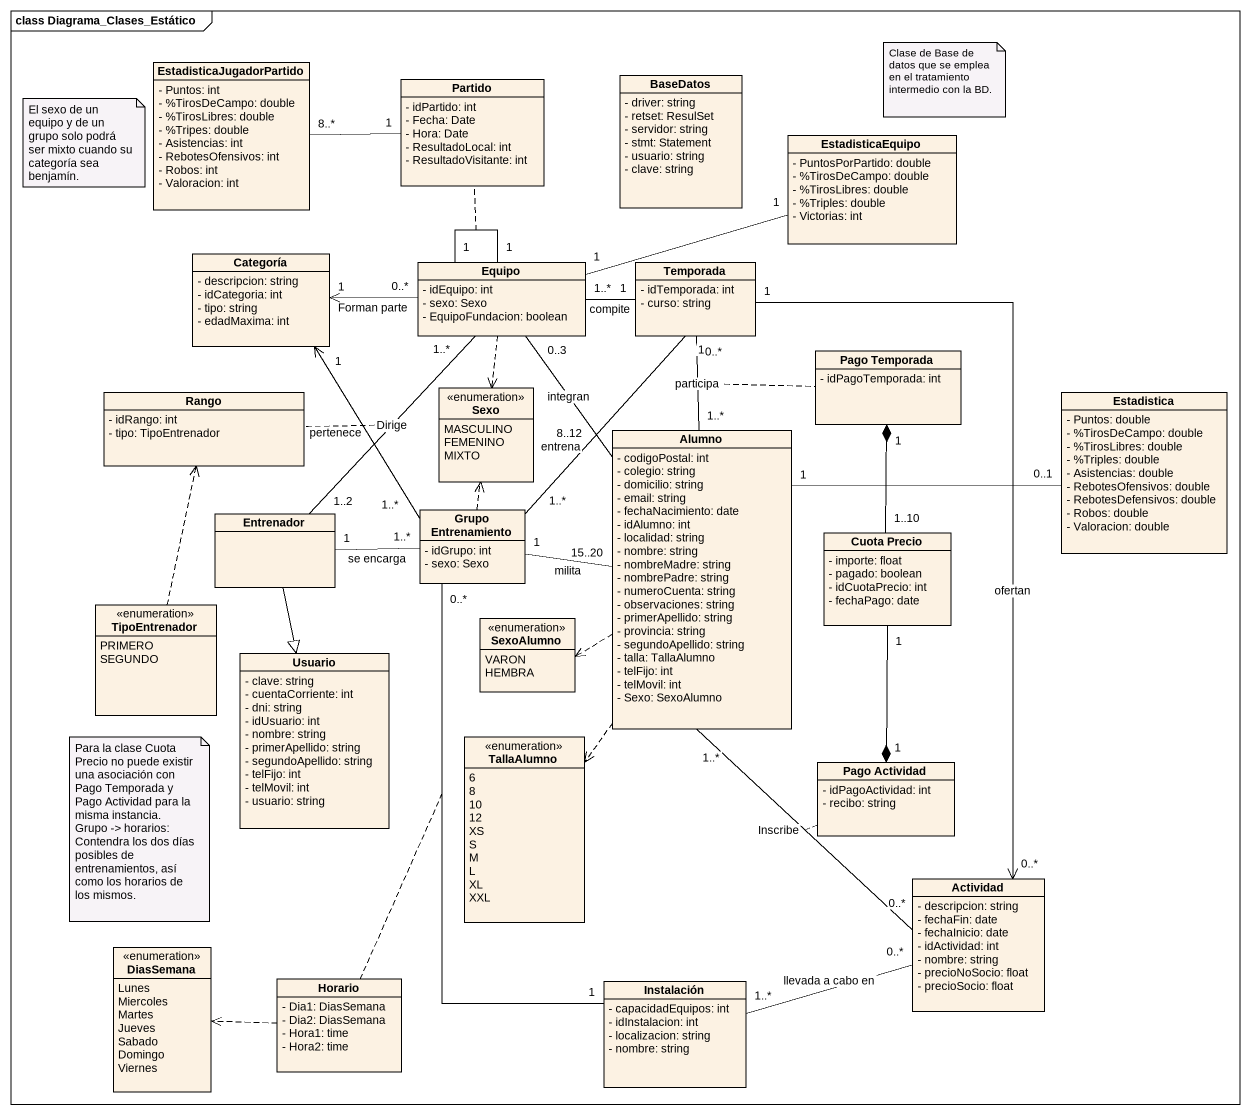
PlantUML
@startuml
mainframe class Diagrama_Clases_Estático
hide circle
hide empty members
skinparam classAttributeIconSize 0
class EstadisticaJugadorPartido {
  - Puntos: int
  - %TirosDeCampo: double
  - %TirosLibres: double
  - %Tripes: double
  - Asistencias: int
  - RebotesOfensivos: int
  - Robos: int
  - Valoracion: int
}
class Partido {
  - idPartido: int
  - Fecha: Date
  - Hora: Date
  - ResultadoLocal: int
  - ResultadoVisitante: int
}
class BaseDatos {
  - driver: string
  - retset: ResulSet
  - servidor: string
  - stmt: Statement
  - usuario: string
  - clave: string
}
class EstadisticaEquipo {
  - PuntosPorPartido: double
  - %TirosDeCampo: double
  - %TirosLibres: double
  - %Triples: double
  - Victorias: int
}
class Categoría {
  - descripcion: string
  - idCategoria: int
  - tipo: string
  - edadMaxima: int
}
class Equipo {
  - idEquipo: int
  - sexo: Sexo
  - EquipoFundacion: boolean
}
class Temporada {
  - idTemporada: int
  - curso: string
}
class "Pago Temporada" as Pago_Temporada {
  - idPagoTemporada: int
}
class Rango {
  - idRango: int
  - tipo: TipoEntrenador
}
enum Sexo {
  MASCULINO
  FEMENINO
  MIXTO
}
class Estadistica {
  - Puntos: double
  - %TirosDeCampo: double
  - %TirosLibres: double
  - %Triples: double
  - Asistencias: double
  - RebotesOfensivos: double
  - RebotesDefensivos: double
  - Robos: double
  - Valoracion: double
}
class Alumno {
  - codigoPostal: int
  - colegio: string
  - domicilio: string
  - email: string
  - fechaNacimiento: date
  - idAlumno: int
  - localidad: string
  - nombre: string
  - nombreMadre: string
  - nombrePadre: string
  - numeroCuenta: string
  - observaciones: string
  - primerApellido: string
  - provincia: string
  - segundoApellido: string
  - talla: TallaAlumno
  - telFijo: int
  - telMovil: int
  - Sexo: SexoAlumno
}
class Entrenador
class "Grupo Entrenamiento" as Grupo_Entrenamiento {
  - idGrupo: int
  - sexo: Sexo
}
class "Cuota Precio" as Cuota_Precio {
  - importe: float
  - pagado: boolean
  - idCuotaPrecio: int
  - fechaPago: date
}
enum TipoEntrenador {
  PRIMERO
  SEGUNDO
}
enum SexoAlumno {
  VARON
  HEMBRA
}
class Usuario {
  - clave: string
  - cuentaCorriente: int
  - dni: string
  - idUsuario: int
  - nombre: string
  - primerApellido: string
  - segundoApellido: string
  - telFijo: int
  - telMovil: int
  - usuario: string
}
enum TallaAlumno {
  6
  8
  10
  12
  XS
  S
  M
  L
  XL
  XXL
}
class "Pago Actividad" as Pago_Actividad {
  - idPagoActividad: int
  - recibo: string
}
class Actividad {
  - descripcion: string
  - fechaFin: date
  - fechaInicio: date
  - idActividad: int
  - nombre: string
  - precioNoSocio: float
  - precioSocio: float
}
enum DiasSemana {
  Lunes
  Miercoles
  Martes
  Jueves
  Sabado
  Domingo
  Viernes
}
class Horario {
  - Dia1: DiasSemana
  - Dia2: DiasSemana
  - Hora1: time
  - Hora2: time
}
class Instalación {
  - capacidadEquipos: int
  - idInstalacion: int
  - localizacion: string
  - nombre: string
}
Partido "1" -left- "8..*" EstadisticaJugadorPartido
Equipo "1" -right- "1" EstadisticaEquipo
Equipo "0..*" -left-> "1" Categoría : Forman parte
Equipo "1" -- "1" Equipo
(Equipo, Equipo) .. Partido
Equipo "1..*" -right- "1" Temporada : compite
Equipo ..> Sexo
Temporada "0..*" -- "1..*" Alumno : participa
(Temporada, Alumno) .. Pago_Temporada
Temporada "1" --> "0..*" Actividad : ofertan
Alumno "8..12" -up- "0..3" Equipo : integran
Alumno "1" -right- "0..1" Estadistica
Alumno "15..20" -left- "1" Grupo_Entrenamiento : milita
Alumno .left.> SexoAlumno
Alumno ..> TallaAlumno
Alumno "1..*" -- "0..*" Actividad : Inscribe
(Alumno, Actividad) .. Pago_Actividad
Entrenador "1..2" -up- "1..*" Equipo : Dirige
(Entrenador, Equipo) .. Rango
Entrenador "1" -right- "1..*" Grupo_Entrenamiento : se encarga
Entrenador --|> Usuario
Grupo_Entrenamiento "1..*" -up-> "1" Categoría : pertenece
Grupo_Entrenamiento "1..*" -up- "1" Temporada : entrena
Grupo_Entrenamiento .up.> Sexo
Grupo_Entrenamiento "0..*" -- "1" Instalación
(Grupo_Entrenamiento, Instalación) .. Horario
Cuota_Precio "1..10" -up-* "1" Pago_Temporada
Cuota_Precio "1" --* "1" Pago_Actividad
TipoEntrenador .up.> Rango
Horario .left.> DiasSemana
Instalación "1..*" -right- "0..*" Actividad : llevada a cabo en
note as N1
  Clase de Base de datos que se emplea en el tratamiento intermedio con la BD.
end note
note as N2
  El sexo de un equipo y de un grupo solo podrá ser mixto cuando su categoría sea benjamín.
end note
note as N3
  Para la clase Cuota Precio no puede existir una asociación con Pago Temporada y Pago Actividad para la misma instancia.
  Grupo -> horarios: Contendra los dos días posibles de entrenamientos, así como los horarios de los mismos.
end note
@enduml
